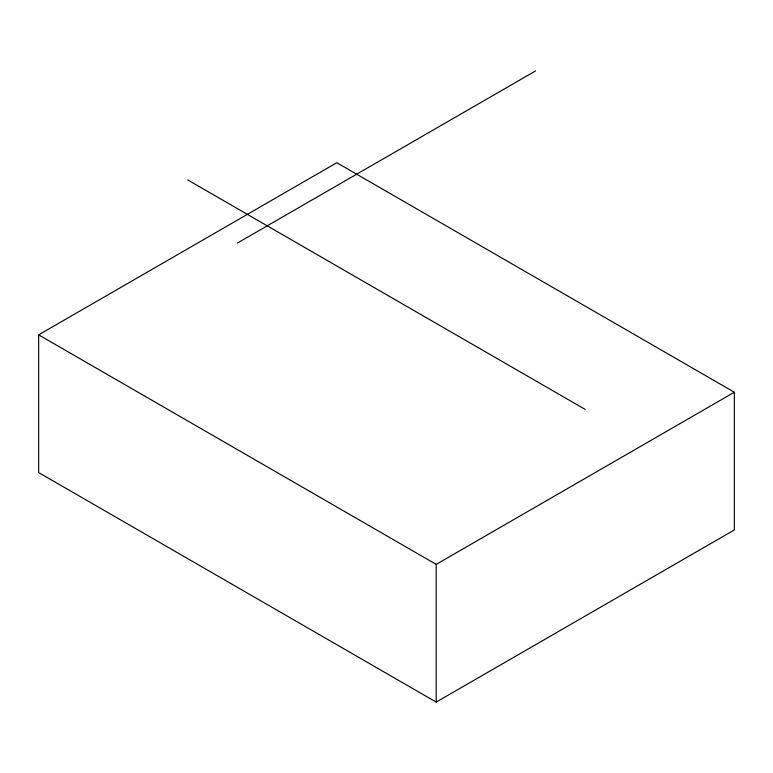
<?xml version="1.0" encoding="UTF-8"?>
<svg xmlns="http://www.w3.org/2000/svg" width="773" height="773" viewBox="0 0 773 773"><rect width="100%" height="100%" fill="white"/><g stroke="black" fill="none" stroke-linecap="round" stroke-linejoin="round"><path stroke-width="1.16" d="M38.65 334.854L336.806 162.717L734.35 392.24L734.35 529.949L436.194 702.087L38.65 472.574L38.65 334.854L436.194 564.377L734.35 392.24M237.417 243.051L535.583 70.913M187.733 179.935L585.267 409.448M436.194 564.377L436.194 702.087"/></g></svg>
